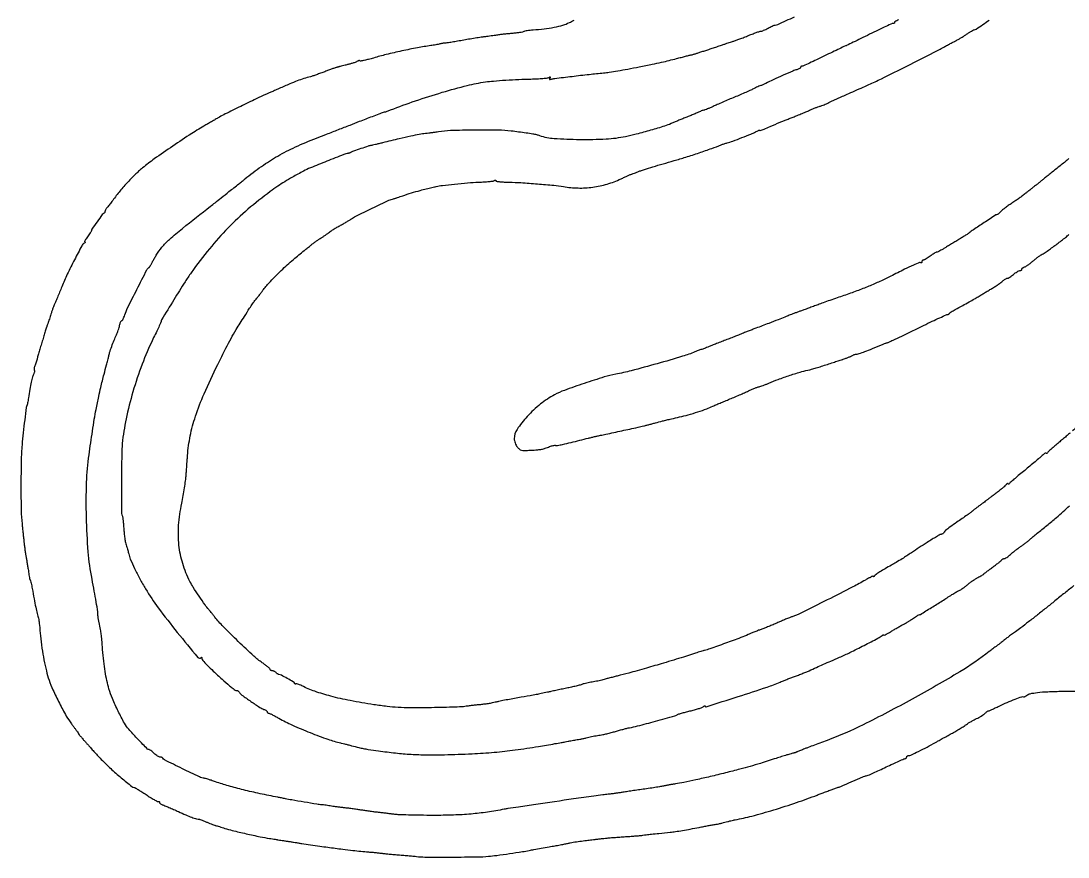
# Model space of a CAD drawing. Extents: x 18 to 1479, y 23 to 1138.
# Drawn here: x 18 to 709, y 23 to 575 of the extents above; entities that cross this region are included whole.
import ezdxf

# ---------------------------------------------------------------- set-up
doc = ezdxf.new("R2010")
doc.units = 0

msp = doc.modelspace()

# ---------------------------------------------------------------- linework, layer by layer
for points in [[(382.26281, 575.142152, -0.033154), (379.362365, 573.476463, -0.041883), (374.992329, 571.774957, -0.022416), (369.365382, 570.381489, -0.019935), (362.782957, 569.332262, -0.014939), (355.4703, 568.684669, 0.011111), (353.464414, 568.522496, 0.013552), (351.596999, 568.278364, 0.012097), (350.049103, 567.99463, 0.087243), (349.34758, 567.714816, -0.092412), (348.593558, 567.422989, -0.008018), (346.555433, 567.075359, -0.010333), (344.090998, 566.747556, -0.007843), (341.37728, 566.486548, 0.003381), (338.560976, 566.241015, 0.00352), (335.785826, 565.960426, 0.003388), (333.389753, 565.684673, 0.015357), (332, 565.47169, -0.008497), (330.718584, 565.257279, -0.002815), (328.831805, 564.985298, -0.002802), (326.73665, 564.707268, -0.003181), (324.725294, 564.464811, 0.008501), (322.219186, 564.135629, 0.002438), (318.349478, 563.540952, 0.002453), (313.990294, 562.827333, 0.002606), (309.725294, 562.084749, -0.001972), (305.699239, 561.378507, -0.002687), (302.063055, 560.77552, -0.001771), (299.006496, 560.29661, -0.030577), (298, 560.205025, 0.023131), (297.252974, 560.148244, 0.008529), (296.20625, 560.001617, 0.008432), (295.067109, 559.802442, 0.010037), (294, 559.574959, -0.009234), (292.795235, 559.316107, -0.004164), (291.20625, 559.019001, -0.004121), (289.522814, 558.733017, -0.005613), (288, 558.504724, 0.011863), (279.24409, 557.079963, 0.007015), (268.865226, 554.98621, 0.007021), (258.590684, 552.611549, 0.012301), (250.168659, 550.318944, -0.007717), (246.933762, 549.406425, -0.011994), (244.115258, 548.730058, -0.006283), (241.753448, 548.253835, -0.247846), (241.260668, 548.405999, 0.154005), (240.958167, 548.563403, 0.0823), (240.532632, 548.567638, 0.068874), (240.052513, 548.423417, 0.056092), (239.592009, 548.146495, -0.070529), (238.889231, 547.750943, -0.010369), (237.352028, 547.187927, -0.011532), (235.494401, 546.598431, -0.009676), (233.5, 546.057456, 0.000422), (231.512157, 545.557565, 0.000533), (229.675, 545.091834, 0.00042), (228.134638, 544.698213, 0.004327), (227.5, 544.529603, -0.003301), (227.044738, 544.407649, -0.001953), (226.5, 544.267843, -0.001954), (225.955201, 544.13255, -0.003356), (225.5, 544.024626, 0.029169), (224.838873, 543.831363, 0.001744), (222.884375, 543.1263, 0.002614), (220.56264, 542.265817, 0.001926), (218, 541.289489, -0.004166), (215.291408, 540.271424, -0.003994), (212.528125, 539.283962, -0.003957), (210.076817, 538.451702, -0.014359), (208.5, 537.979999, 0.012423), (204.136668, 536.693094, 0.01282), (199.888579, 535.20334, 0.009912), (194.885292, 533.188998, 0.003789), (188, 530.195199, -0.000249), (185.986211, 529.302574, -0.000159), (183.646875, 528.267931, -0.00016), (181.354931, 527.256, -0.0003), (179.5, 526.439055, 0.007652), (172.805325, 523.372285, 0.00219), (162.521695, 518.414295, 0.001516), (152.257408, 513.371528, 0.019472), (148.5, 511.325526, -0.002489), (146.947123, 510.410257, -0.000786), (144.61875, 509.058383, -0.000785), (142.017149, 507.558782, -0.000872), (139.5, 506.118951, 0.014123), (130.198366, 500.466078, 0.005538), (117.684975, 492.170735, 0.005376), (105.545188, 483.735967, 0.017842), (97.827322, 477.82408, 0.020038), (92.665178, 473.209833, 0.015253), (87.380192, 467.768342, 0.014764), (82.237414, 461.794516, 0.015133), (77.5, 455.575557, -0.00634), (76.642615, 454.408006, -0.005602), (75.720313, 453.212961, -0.005634), (74.865013, 452.154772, -0.016998), (74.25, 451.460621, 0.033485), (73.771639, 450.883462, 0.032103), (73.367188, 450.239697, 0.033763), (73.086107, 449.62561, 0.090686), (73, 449.154762, -0.070273), (72.943127, 448.752103, -0.060768), (72.775991, 448.359003, -0.063387), (72.529084, 448.034218, -0.095816), (72.237417, 447.833333, 0.131525), (71.21956, 447.020896, 0.003419), (67.765644, 442.271576, 0.003046), (64.344689, 437.437404, 0.153631), (64, 436.342076, -0.134095), (63.890191, 435.939994, -0.00869), (63.250676, 434.898272, -0.012167), (62.426273, 433.673083, -0.008745), (61.449109, 432.344391, 0.014477), (60.526701, 431.059555, 0.02838), (59.882804, 429.977917, 0.037274), (59.548621, 429.199889, 0.508867), (59.699109, 428.984687, -0.16604), (59.899039, 428.912115, -0.332763), (59.938549, 428.758058, -0.117776), (59.765998, 428.519349, -0.031492), (59.389567, 428.234687, 0.124084), (57.69024, 426.371323, 0.003886), (52.850029, 417.180061, 0.008417), (48.10698, 407.609281, 0.014135), (44.490123, 399.400135, -0.000807), (43.006072, 395.772722, -0.000865), (41.544131, 392.233165, -0.000818), (40.277798, 389.196209, -0.004086), (39.55091, 387.5, 0.011615), (38.961996, 386.066523, 0.005611), (38.271628, 384.20625, 0.00556), (37.595142, 382.250506, 0.007951), (37.042132, 380.5, -0.002869), (36.541879, 378.858594, -0.002929), (36.026208, 377.234375, -0.002842), (35.56202, 375.828768, -0.01219), (35.26041, 375, 0.002893), (35.02512, 374.389057, 0.00317), (34.804102, 373.79375, 0.002962), (34.621349, 373.282376, 0.01586), (34.532268, 373, -0.006611), (34.420277, 372.620692, -0.00007), (33.611561, 370.010535, -0.000224), (32.677196, 367.001104, -0.000145), (31.595196, 363.525224, 0.002282), (30.496065, 359.940398, 0.002825), (29.506695, 356.591879, 0.002318), (28.704892, 353.771739, 0.021007), (28.412555, 352.525224, -0.021076), (28.18458, 351.55375, -0.009056), (27.802734, 350.277678, -0.008942), (27.346456, 348.93131, -0.011672), (26.878659, 347.717935, 0.024296), (26.482872, 346.608714, 0.033352), (26.24406, 345.577023, 0.035193), (26.168089, 344.739247, 0.204136), (26.330214, 344.336452, -0.182348), (26.492226, 343.978161, -0.055265), (26.464034, 343.372142, -0.047233), (26.27721, 342.644423, -0.036442), (25.944035, 341.895429, 0.057144), (25.174583, 339.953383, 0.012312), (24.318899, 336.433056, 0.011002), (23.420663, 331.807953, 0.005774), (22.497048, 326.021127, -0.005597), (22.217023, 324.26267, -0.007638), (21.92281, 322.685183, -0.005274), (21.643245, 321.374927, -0.083395), (21.471695, 320.954201, 0.106489), (21.047298, 319.759756, 0.001291), (20.003968, 311.565005, 0.004274), (19.013654, 303.029387, 0.005164), (18.235368, 295, 0.01682), (17.678847, 284.441949, 0.004783), (17.523437, 268.010769, 0.004377), (17.667624, 251.743442, 0.023688), (18.241035, 242.932131, -0.000795), (18.564741, 240.021576, -0.000535), (18.925447, 236.697885, -0.000539), (19.267498, 233.481667, -0.001071), (19.530346, 230.932131, 0.006157), (19.807328, 228.489321, 0.003814), (20.189834, 225.626938, 0.003825), (20.610767, 222.805953, 0.00688), (21.00549, 220.5, -0.00334), (21.405272, 218.259975, -0.002138), (21.841115, 215.653081, -0.002148), (22.24622, 213.095425, -0.004014), (22.548613, 211.021127, 0.007508), (22.819561, 209.249349, 0.009667), (23.124331, 207.63061, 0.007755), (23.425182, 206.291155, 0.079448), (23.643124, 205.768421, -0.073502), (23.87085, 205.239899, -0.0065), (24.227158, 203.827384, -0.008388), (24.603735, 202.121916, -0.006437), (24.959732, 200.247294, 0.002253), (26.195363, 193.429838, 0.004255), (27.263305, 187.945361, 0.003732), (28.159364, 183.705754, 0.038738), (28.674313, 182, -0.036482), (29.095571, 180.626988, -0.022697), (29.396255, 178.968749, -0.008703), (29.724931, 176.162364, -0.000754), (30.426716, 169, 0.011598), (31.38695, 160.993179, 0.011906), (32.710733, 153.109575, 0.012592), (34.295405, 145.865383, 0.020508), (36.043891, 139.820177, 0.027593), (38.617922, 133.332997, 0.010438), (42.894438, 124.564725, 0.010063), (47.452177, 116.117347, 0.035819), (50.852749, 111, -0.004733), (52.007307, 109.477011, -0.003642), (53.239524, 107.79375, -0.003682), (54.368527, 106.203117, -0.008758), (55.178237, 105, 0.020536), (56.044598, 103.775958, 0.007282), (57.379918, 102.09589, 0.007213), (58.901485, 100.291444, 0.008427), (60.398937, 98.624308, -0.002639), (61.779373, 97.122782, -0.004204), (62.942188, 95.8227, -0.001038), (63.944057, 94.678647, -0.181236), (64, 94.52938, 0.190185), (64.059922, 94.377543, 0.000287), (66.129688, 92.166184, 0.002224), (68.470384, 89.690402, 0.001364), (71.25, 86.792318, 0.016179), (76.759058, 81.437773, 0.009533), (83.662865, 75.385668, 0.003851), (90.606501, 69.619901, 0.173017), (92.344322, 69, -0.136356), (92.734717, 68.891518, -0.001895), (94.853174, 67.604687, -0.00515), (97.30045, 66.070506, -0.003348), (100.097676, 64.25, 0.00736), (102.915915, 62.447846, 0.011087), (105.428574, 60.96875, 0.006117), (107.564346, 59.808534, 0.19489), (108.145146, 59.75, -0.107458), (108.47098, 59.772983, -0.133321), (108.748887, 59.652608, -0.128689), (108.934392, 59.403969, -0.096553), (109, 59.067388, 0.1843), (109.155183, 58.660681, 0.053857), (109.660938, 58.204265, 0.046205), (110.388731, 57.773712, 0.035477), (111.25, 57.438723, -0.023473), (112.566875, 56.962562, -0.003417), (115.189062, 55.851662, -0.003861), (118.272121, 54.492246, -0.0033), (121.5, 53.013399, 0.008125), (126.239609, 50.897046, 0.014103), (130.249375, 49.316352, 0.015779), (133.463914, 48.266241, 0.064988), (135.482633, 47.952056, -0.084213), (135.822509, 47.885763, -0.002595), (137.159282, 47.373649, -0.005028), (138.730243, 46.744189, -0.003451), (140.5, 46, 0.002553), (142.268667, 45.252526, 0.003716), (143.836313, 44.61305, 0.001875), (145.171234, 44.085842, 0.063229), (145.502371, 44.002665, -0.038767), (145.989547, 43.905278, -0.00598), (146.935893, 43.626218, -0.003299), (148.539046, 43.120961, -0.000415), (152, 42.001868, 0.019381), (156.950409, 40.60613, 0.003627), (166.131566, 38.46803, 0.003959), (175.440283, 36.44859, 0.013754), (181.5, 35.357127, -0.000606), (183.452018, 35.058289, -0.000873), (185.178125, 34.788806, -0.000451), (186.641226, 34.556414, -0.014176), (187, 34.488614, 0.015493), (187.363443, 34.420924, 0.000417), (188.96875, 34.174495, 0.000869), (190.856314, 33.889705, 0.000595), (193, 33.572689, -0.001671), (195.252346, 33.234649, -0.001741), (197.471875, 32.886032, -0.001673), (199.388816, 32.571519, -0.00763), (200.5, 32.367911, 0.011812), (202.816603, 31.963425, 0.001118), (208.515586, 31.119581, 0.00157), (214.651127, 30.244769, 0.002371), (220, 29.525087, 0.0009), (229.865248, 28.263386, 0.002703), (236.608023, 27.450371, 0.003793), (241.907708, 26.881105, 0.004548), (246.904031, 26.428584, -0.002152), (249.855979, 26.175478, -0.002666), (252.601944, 25.913358, -0.002184), (254.905467, 25.670904, -0.019871), (255.904031, 25.521034, 0.021713), (256.944045, 25.368856, 0.001782), (259.674934, 25.099516, 0.002387), (262.936628, 24.805259, 0.001836), (266.5, 24.514098, -0.001379), (270.165647, 24.21795, -0.001488), (273.7375, 23.908754, -0.001403), (276.800349, 23.62577, -0.007161), (278.5, 23.439327, 0.02987), (284.114864, 23.080291, 0.001674), (301.603823, 23.066527, 0.002089), (318.804777, 23.182444, 0.020822), (326, 23.560937, 0.009691), (331.452711, 24.182902, 0.002693), (339.974937, 25.369469, 0.002485), (348.409264, 26.632961, 0.013191), (353, 27.468556, -0.006077), (356.037203, 28.066138, -0.001593), (360.920739, 28.949406, -0.001698), (366.005547, 29.834551, -0.003476), (370, 30.487379, 0.004691), (371.558398, 30.745966, 0.003055), (373.353125, 31.072414, 0.003072), (375.100197, 31.412365, 0.005852), (376.5, 31.710767, -0.000215), (377.685495, 31.97749, -0.000284), (378.765625, 32.219377, -0.000203), (379.671487, 32.421311, -0.002798), (380, 32.492477, -0.015486), (381.922013, 32.835812, -0.001791), (386.258553, 33.456739, -0.002356), (390.770605, 34.064653, -0.005085), (394.25, 34.480812, 0.000442), (396.377595, 34.715268, 0.000281), (398.853125, 34.991693, 0.000283), (401.281199, 35.265593, 0.000526), (403.25, 35.490908, -0.007217), (405.476701, 35.71559, -0.002129), (408.895313, 35.996103, -0.002136), (412.742597, 36.278774, -0.002298), (416.5, 36.521362, 0.002616), (420.129038, 36.757986, 0.003007), (423.590625, 37.022822, 0.002705), (426.522184, 37.280823, 0.017332), (428, 37.4708, -0.010305), (430.112671, 37.772618, -0.002628), (433.54772, 38.172998, -0.001892), (438.503283, 38.705246, -0.000578), (446, 39.472986, 0.010955), (449.500571, 39.905059, 0.005124), (454.013495, 40.610061, 0.004587), (459.24541, 41.531808, 0.00342), (465, 42.640932, -0.002019), (468.05543, 43.238712, -0.002189), (471.034138, 43.795495, -0.002058), (473.591022, 44.250986, -0.010664), (475.009831, 44.466654, 0.016187), (476.277481, 44.673694, 0.005533), (478.101386, 45.053557, 0.005493), (480.106698, 45.517561, 0.006316), (482.009831, 46.005547, -0.003687), (483.899578, 46.500704, -0.003315), (485.864564, 46.986277, -0.003322), (487.632928, 47.398436, -0.010449), (488.826982, 47.642279, 0.019521), (499.870553, 50.107001, 0.008653), (514.24208, 54.176255, 0.008536), (529.370739, 59.027398, 0.011201), (543, 63.998943, -0.002732), (545.503974, 64.960672, -0.001619), (548.5, 66.081573, -0.00162), (551.496435, 67.180553, -0.002788), (554, 68.073809, 0.002875), (556.252345, 68.877876, 0.002967), (558.471875, 69.699592, 0.002865), (560.38667, 70.433997, 0.01267), (561.5, 70.901177, 0.000719), (562.586611, 71.391762, 0.000174), (564.38125, 72.205874, 0.000179), (566.439062, 73.141124, 0.000178), (568.5, 74.079568, -0.007749), (570.551344, 74.976395, -0.008337), (572.580366, 75.786765, -0.007962), (574.34289, 76.424913, -0.03885), (575.36933, 76.691164, 0.056362), (576.579189, 77.050547, 0.003498), (580.017661, 78.538258, 0.005145), (584.092442, 80.385543, 0.003791), (588.56842, 82.511937, -0.003393), (592.986193, 84.614988, -0.005066), (596.878768, 86.387881, -0.002281), (600.212844, 87.847639, -0.102387), (600.94909, 88, 0.094079), (601.350238, 88.076154, 0.096641), (601.691295, 88.29375, 0.099022), (601.919586, 88.618433, 0.104229), (602, 89, -0.123569), (602.096087, 89.382863, -0.099127), (602.367188, 89.711745, -0.089317), (602.772487, 89.936137, -0.078288), (603.25, 90.018705, 0.106107), (604.718073, 90.356853, 0.00394), (609.870153, 92.818256, 0.0076), (615.510252, 95.674513, 0.00785), (621, 98.67122, -0.001447), (622.811314, 99.690287, -0.000454), (625.528125, 101.205227, -0.000454), (628.563324, 102.890483, -0.000503), (631.5, 104.513693, 0.005156), (634.399997, 106.152044, 0.004853), (637.325, 107.882657, 0.004831), (639.887568, 109.466625, 0.016737), (641.5, 110.562119, -0.016302), (642.909156, 111.521298, -0.00912), (644.680643, 112.599618, -0.009091), (646.512816, 113.625369, -0.014599), (648.114956, 114.425143, 0.017198), (649.637142, 115.194914, 0.013783), (651.22175, 116.123691, 0.014007), (652.640607, 117.064946, 0.034084), (653.614956, 117.855903, -0.013511), (654.373431, 118.525179, -0.018513), (655.093143, 119.082551, -0.015453), (655.710143, 119.496591, -0.16468), (656, 119.565592, 0.12599), (656.357981, 119.622603, 0.001992), (658.2625, 120.456205, 0.005123), (660.472704, 121.461319, 0.003356), (663, 122.662761, -0.009576), (668.405523, 125.150516, -0.012108), (673.498504, 127.231873, -0.006538), (677.941804, 128.857173, -0.200306), (679.096305, 128.790382, 0.174444), (679.419231, 128.75545, 0.043636), (679.929781, 128.927407, 0.039291), (680.515162, 129.240119, 0.030861), (681.096305, 129.664622, -0.119789), (683.525915, 130.850683, -0.02468), (688.260623, 131.645636, -0.018898), (695.088763, 132.187603, -0.006655), (704.911783, 132.46376, -0.010235), (713.940191, 132.412544, -0.028636)], [(712.409886, 202.178908, 0.000097), (706.320073, 197.290315, 0.000096), (699.853227, 192.094961, 0.000128), (693.983229, 187.374783, -0.002409), (688.319761, 182.863076, -0.002247), (682.480561, 178.299611, -0.002238), (677.256573, 174.291903, -0.00764), (673.806209, 171.751552, 0.002637), (671.157097, 169.841703, 0.003243), (668.705856, 168.030317, 0.002691), (666.664789, 166.48425, 0.023487), (665.795993, 165.751552, -0.018215), (665.052498, 165.110995, -0.004858), (663.82238, 164.146362, -0.004918), (662.401663, 163.076454, -0.005055), (660.973012, 162.044576, 0.001562), (659.57003, 161.046078, 0.001753), (658.226447, 160.076372, 0.001607), (657.088201, 159.243174, 0.009423), (656.5, 158.792352, -0.033005), (637.108811, 145.33165, -0.009733), (605.719252, 127.30299, -0.009991), (573.261686, 110.326771, -0.027334), (549.5, 100.076371, 0.001343), (544.649103, 98.276477, 0.001513), (539.996875, 96.520006, 0.001383), (536.047533, 95.002728, 0.008219), (534, 94.170635, -0.002308), (532.604863, 93.58436, -0.002909), (531.307813, 93.055159, -0.002317), (530.215506, 92.622755, -0.023163), (529.75, 92.465394, 0.014295), (529.444534, 92.368134, 0.01454), (529.146875, 92.254078, 0.014458), (528.894345, 92.140119, 0.056459), (528.75, 92.048489, -0.095782), (528.571231, 91.953724, -0.008127), (528.068863, 91.809156, -0.010537), (527.458418, 91.65791, -0.007962), (526.7823, 91.516713, 0.023937), (525.682115, 91.250024, 0.001954), (522.842498, 90.403918, 0.002621), (519.462682, 89.363093, 0.002014), (515.7823, 88.192251, -0.001841), (505.448124, 84.90071, -0.006172), (498.642696, 82.852639, -0.006568), (492.007889, 81.038913, -0.002305), (482.433986, 78.603469, -0.003174), (472.355513, 76.156943, -0.003901), (462.915959, 74.006484, -0.004118), (454.871984, 72.309178, -0.013362), (449.5, 71.370467, 0.006162), (448.00575, 71.131477, 0.002297), (445.9125, 70.760266, 0.002275), (443.634161, 70.334708, 0.002751), (441.5, 69.913835, -0.008221), (438.884394, 69.427679, -0.002463), (434.884375, 68.772297, -0.002469), (430.386691, 68.080857, -0.002673), (426, 67.452585, 0.001066), (421.832767, 66.869404, 0.001363), (417.996875, 66.313575, 0.001052), (414.783177, 65.832038, 0.01158), (413.5, 65.606489, -0.014571), (412.344836, 65.410556, -0.002609), (410.178125, 65.119221, -0.002816), (407.635196, 64.805347, -0.00254), (405, 64.508705, 0.005577), (401.462644, 64.088736, 0.001335), (395.59733, 63.310028, 0.001371), (388.866931, 62.379371, 0.001357), (382.118571, 61.408671, 0.000068), (357.295578, 57.765835, 0.00053), (345.753389, 56.057889, 0.000692), (338.825659, 55.015456, 0.011174), (336.5, 54.608858, -0.012887), (325.343328, 52.697679, -0.014445), (314.519319, 51.447437, -0.013371), (302.950173, 50.759798, -0.00858), (289.5, 50.551745, -0.002998), (281.093004, 50.616384, -0.00362), (273.2, 50.781561, -0.003085), (266.559422, 51.009649, -0.024501), (263.5, 51.28419, 0.002626), (261.223786, 51.589273, 0.001546), (258.5, 51.931233, 0.001546), (255.776097, 52.256111, 0.002643), (253.5, 52.508257, -0.004853), (251.156412, 52.778371, -0.002448), (248.20625, 53.162122, -0.00243), (245.161623, 53.588409, -0.00361), (242.5, 53.993914, 0.003508), (239.838379, 54.399978, 0.002361), (236.79375, 54.827969, 0.002378), (233.843591, 55.214204, 0.004714), (231.5, 55.487276, -0.003644), (229.293897, 55.739544, -0.002497), (226.79375, 56.05659, -0.002517), (224.388393, 56.386158, -0.005103), (222.5, 56.674278, 0.00388), (220.785397, 56.940176, 0.003136), (218.940625, 57.19981, 0.003168), (217.235215, 57.41794, 0.008163), (216, 57.547557, -0.01777), (212.773219, 57.948966, -0.001479), (204.448707, 59.311662, -0.001841), (196.22016, 60.714816, -0.011309), (192, 61.549209, 0.002782), (190.86187, 61.794474, 0.001641), (189.5, 62.075372, 0.001642), (188.138027, 62.346978, 0.002813), (187, 62.5634, -0.006752), (175.292425, 64.885561, -0.00813), (164.35865, 67.394586, -0.00883), (154.485207, 70.015738, -0.01335), (146, 72.676327, 0.00179), (142.99732, 73.694647, 0.005074), (140.893161, 74.376184, 0.006432), (139.387584, 74.825836, 0.03056), (138.509858, 75.01867, -0.07136), (135.347238, 75.988813, -0.002641), (124.050125, 81.382011, -0.00128), (112.242349, 87.133117, -0.175976), (111.166667, 88.25, 0.125642), (110.939843, 88.537364, 0.059269), (110.530239, 88.779688, 0.053288), (110.015091, 88.944333, 0.050762), (109.468189, 89, -0.111914), (108.769055, 89.158471, -0.026464), (107.711651, 89.734375, -0.025938), (106.53843, 90.543058, -0.023016), (105.405499, 91.5, 0.013638), (104.314174, 92.457428, 0.017983), (103.266133, 93.265625, 0.01555), (102.362738, 93.87029, 0.140602), (101.910591, 94, -0.195713), (101.108287, 94.326551, -0.004206), (98.035504, 97.375433, -0.007632), (94.073855, 101.496917, -0.002923), (88.685455, 107.344927, -0.059329), (85.830407, 111.342822, -0.011402), (81.719913, 119.260949, -0.012806), (77.877969, 127.628905, -0.031478), (75.61086, 134, -0.016951), (74.24627, 139.457032, -0.013054), (73.116913, 145.490821, -0.01163), (72.191178, 152.272549, -0.007986), (71.443671, 160, 0.001962), (70.894197, 166.496046, 0.010507), (70.506409, 170.029141, 0.013237), (70.008036, 173.181331, 0.004331), (69.110577, 177.799495, -0.005325), (68.710439, 179.880632, -0.007462), (68.400688, 181.748036, -0.004747), (68.179756, 183.316279, -0.093801), (68.20713, 183.799495, 0.100995), (68.25208, 184.860532, 0.001365), (67.196223, 191.333337, 0.003976), (65.930744, 198.601758, 0.003077), (64.440541, 206.5, -0.027846), (61.956546, 224.523385, -0.014213), (60.749068, 247.347081, -0.014214), (60.840527, 270.240766, -0.027396), (62.436775, 288.5, -0.000829), (64.699704, 304.14599, -0.005363), (65.938948, 312.024147, -0.008123), (67.130731, 318.463959, -0.003512), (68.916808, 327, -0.001992), (70.237556, 332.982847, -0.005143), (71.252404, 337.287275, -0.005028), (72.368666, 341.624871, -0.00183), (74.034833, 347.75, 0.004195), (74.457245, 349.332382, 0.003722), (74.870723, 350.985937, 0.003738), (75.220704, 352.479933, 0.011429), (75.427245, 353.5, -0.034301), (76.038573, 355.939943, -0.007959), (77.409784, 359.943322, -0.008656), (79.01584, 364.168856, -0.014317), (80.534141, 367.670165, 0.017303), (81.147423, 369.107893, 0.011115), (81.763103, 370.813795, 0.011172), (82.291903, 372.51248, 0.020516), (82.634033, 373.920165, -0.023397), (82.928004, 375.100052, -0.034836), (83.30331, 376.095298, -0.037747), (83.700663, 376.812879, -0.252582), (84.047448, 377, 0.250778), (84.422723, 377.200853, 0.025296), (84.959423, 378.101562, 0.026945), (85.519394, 379.313223, 0.018102), (86.032222, 380.75, -0.038132), (87.938198, 385.482592, -0.003001), (94.029342, 397.621093, -0.001177), (100.65353, 410.551214, -0.127595), (101.949071, 412, 0.053266), (102.265831, 412.26346, 0.028956), (102.597175, 412.646875, 0.028511), (102.892418, 413.080502, 0.039953), (103.100729, 413.5, -0.029303), (103.402558, 414.141745, -0.002074), (104.356007, 415.87726, -0.002922), (105.514419, 417.936824, -0.002199), (106.811448, 420.188544, -0.044429), (110.566006, 425.494732, -0.032939), (115.57207, 430.652744, -0.015419), (124.055271, 437.851223, -0.002026), (142.592199, 452.5, 0.00085), (145.585425, 454.853976, 0.000344), (149.659131, 458.073459, 0.00028), (154.815541, 462.159079, 0.000143), (161.28135, 467.291098, 0.000574), (162.435828, 468.210129, 0.00055), (163.604654, 469.144885, 0.000544), (164.634052, 469.971836, 0.001985), (165.284747, 470.5, -0.018435), (176.232788, 478.804358, -0.023315), (186.958635, 485.61062, -0.022346), (198.63845, 491.604592, -0.014882), (212.5, 497.460242, 0.000119), (219.224252, 500.069695, 0.000076), (227.059375, 503.113759, 0.000076), (234.752115, 506.105192, 0.000141), (241, 508.53789, -0.000686), (249.466136, 511.823661, -0.003945), (253.966211, 513.522383, -0.005362), (256.788728, 514.528235, -0.05457), (258, 514.802382, 0.053312), (258.324656, 514.875006, 0.003496), (259.234375, 515.19026, 0.005042), (260.314462, 515.585334, 0.003741), (261.5, 516.042746, -0.012129), (277.824155, 522.028461, -0.009858), (295.583356, 527.66798, -0.009939), (312.087545, 532.19819, -0.026891), (324, 534.541679, -0.014781), (329.314031, 535.133521, -0.004476), (337.406863, 535.720494, -0.004604), (346.180322, 536.196858, -0.00634), (354.070642, 536.452245, 0.007002), (358.217017, 536.591954, 0.009705), (361.927982, 536.841321, 0.006654), (365.00813, 537.149791, 0.11056), (365.975151, 537.484642, -0.017611), (366.584788, 537.832368, -0.296019), (366.805343, 537.811917, -0.357091), (366.848458, 537.61615, -0.021102), (366.529279, 537.047375, 0.056151), (366.266341, 536.490868, 0.349917), (366.365505, 536.214059, 0.192619), (366.760292, 536.145063, 0.02366), (367.624771, 536.370289, -0.044829), (369.806334, 536.841164, -0.00088), (381.161205, 538.224423, -0.002414), (392.566301, 539.537622, -0.004255), (402, 540.496529, 0.014232), (405.77413, 540.956398, 0.00465), (411.31102, 541.844322, 0.004213), (417.984964, 543.036302, 0.002933), (425.5, 544.48963, 0.00141), (434.154319, 546.241392, 0.003846), (440.26341, 547.544959, 0.005094), (445.254775, 548.703701, 0.005218), (450.181467, 549.955039, -0.001427), (453.255877, 550.760775, -0.001735), (456.140698, 551.497356, -0.001459), (458.571604, 552.101522, -0.012113), (459.681467, 552.345584, 0.011367), (460.486979, 552.521459, 0.007461), (461.406431, 552.758802, 0.007507), (462.295205, 553.016836, 0.014307), (463, 553.255244, -0.00861), (463.939733, 553.585101, -0.00094), (466.115625, 554.302491, -0.00115), (468.709784, 555.145776, -0.000929), (471.5, 556.039983, 0.002132), (474.473216, 557.000735, 0.001787), (477.61875, 558.044468, 0.001802), (480.486537, 559.018951, 0.004957), (482.5, 559.733636, -0.004596), (484.141407, 560.317592, -0.004838), (485.765625, 560.861134, -0.004639), (487.175148, 561.303306, -0.021618), (488, 561.51522, 0.035086), (488.942322, 561.784544, 0.003106), (491.2625, 562.643965, 0.004049), (494.018157, 563.709779, 0.003143), (497, 564.912662, -0.005258), (499.961713, 566.092884, -0.007186), (502.655128, 567.089258, -0.00491), (504.925041, 567.867078, -0.07954), (505.719584, 567.996571, 0.084177), (506.400816, 568.114049, 0.014533), (507.626909, 568.586493, 0.015453), (509.047288, 569.234058, 0.013274), (510.5, 570, -0.012063), (511.943866, 570.765752, -0.014515), (513.337561, 571.4125, -0.013223), (514.53214, 571.888255, -0.08837), (515.159463, 572, 0.109236), (516.979189, 572.40236, 0.001321), (527.995912, 577.560057, 0.004487)], [(596.717187, 575.66412, 0.004609), (594.250605, 574.233949, 0.264986), (594, 573.794289, -0.099), (593.94234, 573.505933, -0.1251), (593.779688, 573.289117, -0.12751), (593.535941, 573.178915, -0.105135), (593.25, 573.189939, 0.169907), (592.689183, 573.140142, 0.001213), (588.314062, 571.146393, 0.004443), (583.304005, 568.794503, 0.002809), (577.5, 565.966461, -0.000739), (571.713741, 563.117363, -0.001179), (566.759375, 560.701454, -0.000216), (562.378596, 558.580355, -0.063511), (562, 558.453365, 0.062402), (561.622741, 558.32775, 0.000256), (557.642023, 556.421644, 0.001276), (553.128767, 554.243512, 0.000803), (547.866462, 551.676843, -0.003018), (542.560836, 549.118072, -0.004565), (537.909815, 546.961323, -0.001853), (533.908307, 545.167807, -0.104796), (533.116462, 545, 0.078363), (532.689967, 544.932744, 0.090512), (532.327961, 544.738095, 0.100781), (532.085948, 544.448443, 0.124424), (532, 544.108408, -0.207065), (531.83328, 543.723091, -0.051328), (531.273844, 543.296468, -0.043902), (530.474499, 542.899238, -0.031897), (529.52798, 542.596378, 0.039434), (526.905337, 541.713467, 0.003493), (520.500082, 538.925381, 0.005029), (513.939427, 535.935639, 0.011061), (509, 533.489825, -0.009255), (508.005992, 532.993153, -0.012463), (507.0875, 532.583037, -0.009574), (506.312845, 532.277328, -0.117965), (506, 532.239007, 0.128426), (505.660991, 532.190371, 0.004604), (504.445691, 531.666268, 0.008212), (503.013933, 531.004798, 0.005634), (501.410864, 530.209607, -0.010589), (499.251606, 529.165056, -0.003138), (495.905346, 527.658191, -0.003147), (492.122335, 526.011524, -0.003389), (488.410864, 524.453381, 0.002415), (484.625696, 522.872962, 0.002016), (480.620472, 521.158825, 0.002034), (476.96894, 519.560941, 0.005552), (474.403509, 518.391638, -0.00527), (472.396368, 517.475433, -0.007381), (470.5831, 516.702544, -0.004697), (469.050682, 516.092668, -0.092606), (468.554638, 516, 0.079659), (468.099882, 515.927086, 0.008725), (467.097626, 515.577714, 0.010491), (465.912836, 515.112931, 0.008295), (464.651129, 514.56243, -0.005951), (463.008498, 513.836542, -0.001835), (460.516269, 512.781286, -0.001836), (457.719665, 511.621289, -0.002015), (455, 510.517674, 0.001337), (452.364806, 509.452496, 0.001477), (449.821875, 508.407923, 0.00137), (447.655751, 507.503681, 0.007594), (446.5, 506.996698, -0.032794), (442.239168, 505.378252, -0.004435), (433.068736, 502.655884, -0.005507), (423.560578, 500.037793, -0.013501), (416.5, 498.37955, -0.03791), (403.68667, 496.731796, -0.015753), (386.230142, 496.371983, -0.014256), (369.349396, 497.037492, -0.069353), (360, 498.995072, 0.029002), (357.860775, 499.626218, 0.016704), (355.224999, 500.148184, 0.007221), (350.893219, 500.792485, 0.000806), (341.004555, 502.101418, 0.02957), (332.46361, 502.707692, 0.005532), (316.76522, 502.718323, 0.005352), (301.079227, 502.387452, 0.032525), (293, 501.602759, -0.005119), (291.307338, 501.344149, -0.002243), (289.059375, 501.034498, -0.00222), (286.670334, 500.727118, -0.002969), (284.5, 500.470744, 0.018116), (280.408096, 499.861219, 0.007208), (274.842877, 498.741693, 0.005104), (267.217542, 497.011367, 0.001748), (256.20173, 494.352429, -0.001202), (253.701904, 493.746144, -0.001546), (251.400569, 493.201375, -0.00118), (249.469041, 492.75525, -0.013442), (248.70173, 492.601507, 0.035347), (246.692338, 492.106513, 0.003341), (241.873188, 490.515493, 0.002732), (237.000123, 488.840766, 0.04894), (235.5, 488.144972, -0.026035), (235.04427, 487.907694, -0.017312), (234.5, 487.681831, -0.017447), (233.955003, 487.498896, -0.032296), (233.5, 487.395051, 0.052744), (230.523107, 486.586523, 0.001829), (219.328479, 482.189705, 0.002916), (208.563358, 477.843225, 0.025683), (203.922043, 475.652928, 0.004277), (196.766938, 471.736315, 0.010466), (191.588839, 468.700151, 0.012225), (187.040622, 465.748171, 0.00828), (182, 462.174606, 0.019323), (167.304896, 450.486572, 0.02195), (154.193724, 438.16293, 0.021412), (141.944093, 424.465017, 0.016805), (129.833442, 408.640135, 0.014455), (125.826468, 402.664687, 0.002351), (118.44163, 390.809263, 0.000426), (110.326078, 377.618126, 0.138549), (110, 376.463955, -0.107876), (109.915538, 376.077034, -0.000664), (108.407552, 372.799047, -0.002687), (106.656909, 369.059776, -0.001704), (104.578899, 364.720903, 0.02238), (97.491415, 348.202309, 0.018786), (91.442487, 330.130018, 0.019162), (86.910832, 312.165407, 0.027776), (84.414038, 296, 0.02243), (84.01092, 288.379842, 0.002194), (83.944392, 269.956856, 0.00051), (83.980741, 249.72641, 0.138566), (84.451301, 248.078797, -0.108961), (84.611988, 247.619447, -0.002369), (84.884996, 245.249818, -0.005307), (85.163033, 242.460587, -0.003544), (85.424789, 239.261973, 0.009404), (85.739074, 235.905761, 0.010008), (86.174253, 232.632921, 0.009656), (86.658797, 229.835628, 0.044864), (87.112053, 228.262316, -0.012245), (87.555596, 227.030708, -0.008342), (88.001962, 225.610409, -0.008411), (88.386875, 224.224992, -0.016717), (88.636286, 223.113545, 0.055232), (89.705572, 219.628031, 0.010237), (92.496634, 213.517949, 0.011154), (95.994025, 206.654497, 0.01156), (99.754463, 200.036175, 0.024964), (108.140306, 187.504461, 0.010176), (120.717313, 171.299194, 0.003006), (134.197406, 154.844786, 0.44173), (136.408534, 154.741868, -0.135384), (136.632636, 154.869071, -0.260033), (136.826257, 154.817218, -0.150925), (136.958927, 154.574797, -0.050332), (137, 154.167812, 0.18205), (137.503338, 152.83121, 0.011936), (140.348089, 149.741738, 0.013633), (144.434992, 145.735131, 0.005549), (150.201738, 140.5, 0.001705), (155.234656, 136.062512, 0.015335), (157.504681, 134.194576, 0.035166), (158.896401, 133.26765, 0.13004), (159.908104, 133, -0.105485), (160.346272, 132.906519, -0.05141), (160.843977, 132.619489, -0.047765), (161.320827, 132.200158, -0.050281), (161.70031, 131.704642, 0.097811), (163.337361, 129.940617, 0.006027), (169.208422, 125.787576, 0.007456), (175.102235, 121.852495, 0.066711), (177.911189, 120.528188, -0.038022), (178.710643, 120.205775, -0.04828), (179.386412, 119.786015, -0.056381), (179.853827, 119.337325, -0.175054), (180, 118.932612, 0.095892), (180.068902, 118.576648, 0.09715), (180.265531, 118.273955, 0.09865), (180.558999, 118.071303, 0.102276), (180.903934, 118, -0.108315), (181.491039, 117.871306, -0.005557), (183.259619, 117.03287, -0.008635), (185.348596, 115.968918, -0.00614), (187.653934, 114.707643, 0.022203), (196.652542, 110.15359, 0.011008), (208.429579, 105.145299, 0.010796), (220.102205, 100.771872, 0.030249), (228.5, 98.389616, -0.008315), (229.161011, 98.233055, -0.00056), (231.040328, 97.752555, -0.000805), (233.279302, 97.173587, -0.000603), (235.74367, 96.528931, 0.003323), (240.500015, 95.312329, 0.013624), (243.407977, 94.672661, 0.010555), (246.663553, 94.119962, 0.001437), (253.5, 93.127365, 0.008959), (264.732129, 91.734311, 0.011884), (274.995407, 90.893832, 0.011743), (285.38365, 90.535747, 0.008425), (297, 90.604049, 0.00563), (315.200932, 91.222931, 0.010624), (329.859693, 92.199136, 0.011532), (343.637294, 93.732083, 0.008202), (359, 96.058255, 0.000137), (369.813658, 97.880609, 0.00155), (374.099765, 98.617804, 0.003981), (376.61279, 99.078712, 0.007827), (378.602176, 99.492359, -0.008662), (379.673107, 99.713168, -0.002969), (381.231824, 99.996924, -0.00295), (382.955727, 100.289715, -0.003407), (384.602176, 100.547863, 0.008257), (386.369739, 100.842596, 0.004868), (388.471589, 101.250038, 0.004869), (390.563774, 101.698045, 0.008304), (392.301105, 102.118217, -0.009311), (394.016305, 102.529384, -0.005837), (396.036625, 102.949417, -0.005857), (398.036244, 103.316586, -0.010636), (399.680046, 103.562687, 0.019973), (401.499394, 103.869898, 0.006549), (404.151829, 104.463921, 0.006512), (407.081632, 105.200922, 0.007318), (409.878941, 105.987463, -0.003845), (412.59716, 106.772178, -0.00401), (415.289439, 107.503789, -0.003858), (417.626137, 108.099454, -0.017548), (419, 108.387678, 0.020767), (424.431816, 109.563769, 0.002524), (436.226859, 112.699049, 0.000803), (448.983282, 116.180923, 0.096032), (450.499075, 116.931056, -0.08476), (451.222112, 117.309228, -0.005975), (453.409103, 117.987755, -0.008309), (456.054328, 118.726312, -0.006163), (459, 119.457558, 0.008353), (461.963506, 120.207025, 0.010692), (464.664062, 121.000551, 0.008751), (466.885871, 121.748388, 0.08476), (467.75, 122.233216, -0.023985), (468.230185, 122.585129, -0.0531), (468.632812, 122.793916, -0.11038), (468.894573, 122.834125, -0.394592), (469, 122.721336, 0.507265), (469.63925, 122.253377, 0.000433), (490.870566, 129.003831, 0.002961), (509.852117, 135.181153, 0.023299), (518.5, 138.506922, -0.008317), (520.047409, 139.155863, -0.002726), (522.347355, 140.061206, -0.002715), (524.911652, 141.038511, -0.003067), (527.384614, 141.948397, 0.004834), (529.956491, 142.905015, 0.003431), (532.822954, 144.025486, 0.003464), (535.545094, 145.133054, 0.007341), (537.634614, 146.03633, -0.000825), (542.409441, 148.174708, -0.000896), (547.061966, 150.239109, -0.000833), (552.0118, 152.414977, -0.000552), (557.698609, 154.896037, 0.011135), (564.591197, 158.07845, 0.004461), (573.884128, 162.726045, 0.00254), (583.061906, 167.477831, 0.048683), (585.75, 169.239422, -0.030264), (586.230274, 169.580046, -0.070535), (586.632812, 169.757664, -0.155857), (586.889381, 169.748804, -0.316763), (587, 169.591716, 0.544162), (587.203537, 169.460076, 0.010719), (588.542188, 170.096908, 0.015192), (590.235839, 171.013072, 0.008395), (592.25, 172.228741, -0.004869), (594.479984, 173.596223, -0.00425), (596.839063, 174.984316, -0.004276), (598.993155, 176.20283, -0.012644), (600.5, 176.989145, 0.015505), (601.871186, 177.714681, 0.008198), (603.527727, 178.694386, 0.00815), (605.191374, 179.753189, 0.012476), (606.594391, 180.729676, -0.009518), (607.828208, 181.599278, -0.012944), (608.975529, 182.333092, -0.009842), (609.950755, 182.895948, -0.126612), (610.355077, 183, 0.138135), (611.113789, 183.213687, 0.000616), (618.319026, 187.634202, 0.003322), (625.475623, 192.10284, 0.004519), (631.86823, 196.235153, -0.010219), (633.032139, 196.968852, -0.007427), (634.355222, 197.739038, -0.007508), (635.633038, 198.432631, -0.016286), (636.638909, 198.918165, 0.036926), (637.687652, 199.478848, 0.012284), (639.136834, 200.447784, 0.012153), (640.695184, 201.603731, 0.013545), (642.138909, 202.794342, -0.017479), (643.680355, 204.045299, -0.011385), (645.540805, 205.384812, -0.011453), (647.417691, 206.61005, -0.021344), (649, 207.500861, 0.008147), (650.376881, 208.228861, 0.010433), (651.61875, 208.945735, 0.00851), (652.629957, 209.581703, 0.083135), (653, 209.922529, -0.061655), (653.396864, 210.320712, -0.002631), (654.96875, 211.537246, -0.004475), (656.856569, 212.955853, -0.003168), (659, 214.51585, 0.005886), (661.131379, 216.08487, 0.008407), (662.982292, 217.530785, 0.005114), (664.497412, 218.781797, 0.115627), (664.833333, 219.232853, -0.109641), (665.046884, 219.526786, -0.062301), (665.411458, 219.77601, -0.057658), (665.86238, 219.945741, -0.060286), (666.333333, 220.004627, 0.12467), (666.962017, 220.166514, 0.020825), (668.038542, 220.814349, 0.021706), (669.265879, 221.703175, 0.017733), (670.5, 222.754627, -0.012853), (671.934827, 224.001446, -0.006587), (673.79375, 225.494033, -0.006541), (675.749773, 226.981847, -0.009787), (677.5, 228.22506, 0.00831), (679.214427, 229.435238, 0.006262), (681.059375, 230.819827, 0.006335), (682.761239, 232.165366, 0.014518), (684, 233.231629, -0.010997), (685.444854, 234.493101, -0.002128), (688.115625, 236.704084, -0.002263), (691.253878, 239.25595, -0.002088), (694.5, 241.848928, 0.01234), (700.846756, 247.135406, 0.004582), (709.519357, 254.87095, 0.004187)], [(709.842021, 302.859383, -0.000438), (707.881478, 301.201469, -0.000589), (705.538582, 299.228456, -0.000453), (702.975906, 297.07947, 0.003944), (700.404728, 294.892595, 0.004813), (698.03511, 292.804544, 0.004059), (696.075379, 291.014913, 0.033657), (695.25, 290.13834, -0.026845), (694.768658, 289.612994, -0.076765), (694.367188, 289.32506, -0.226815), (694.119978, 289.319407, -0.295034), (694, 289.505037, 0.541502), (693.783551, 289.646293, 0.041396), (693.045313, 289.245739, 0.028245), (691.997972, 288.471877, 0.013813), (690.75, 287.376331, -0.009732), (688.958828, 285.777866, -0.002405), (685.957812, 283.227836, -0.00246), (682.492578, 280.34094, -0.002462), (679, 277.489035, 0.003073), (675.690156, 274.779595, 0.004355), (672.781061, 272.325141, 0.002523), (670.359464, 270.224301, 0.061221), (669.765313, 269.558871, -0.038331), (669.48069, 269.209201, -0.152687), (669.241942, 269.076302, -0.329526), (669.08261, 269.149711, -0.121964), (669.015313, 269.40301, 0.39923), (668.851109, 269.570115, 0.13838), (668.490436, 269.481644, 0.055317), (667.923963, 269.072012, 0.022693), (667.25, 268.402644, -0.026351), (666.257005, 267.430737, -0.006705), (664.545313, 265.963749, -0.006816), (662.542574, 264.339154, -0.006854), (660.5, 262.77285, 0.000322), (658.512097, 261.289306, 0.000406), (656.674736, 259.913936, 0.000322), (655.134966, 258.757827, 0.003271), (654.499102, 258.273216, -0.003974), (653.893049, 257.812672, -0.000542), (652.617481, 256.861411, -0.000623), (651.103619, 255.73792, -0.000526), (649.499102, 254.552863, 0.003111), (647.93087, 253.382031, 0.004198), (646.527861, 252.302259, 0.002878), (645.365237, 251.381002, 0.04504), (645, 251.029765, -0.046076), (644.670076, 250.713797, -0.006244), (643.9125, 250.126789, -0.007152), (642.993844, 249.453565, -0.005976), (642, 248.7646, 0.0025), (635.078642, 244.037395, 0.008589), (630.654641, 240.869746, 0.009642), (627.712666, 238.596567, 0.094507), (626.70031, 237.407274, -0.053122), (626.313668, 236.868991, -0.050345), (625.815852, 236.413387, -0.054235), (625.287392, 236.1022, -0.106354), (624.812357, 236, 0.127051), (624.097209, 235.815298, 0.004743), (621.660858, 234.436525, 0.008321), (618.799184, 232.716832, 0.005728), (615.612047, 230.677533, -0.000633), (605.096262, 223.796967, -0.003018), (599.058049, 219.908795, -0.005197), (595.024854, 217.404488, -0.012807), (592, 215.673955, 0.006164), (587.707612, 213.29338, 0.011561), (584.307911, 211.247077, 0.011275), (581.766347, 209.55458, 0.088096), (580.765313, 208.552786, -0.030888), (580.480882, 208.194537, -0.106629), (580.241942, 208.021947, -0.308649), (580.089423, 208.050592, -0.193682), (580.015313, 208.224053, 0.520672), (579.785671, 208.377663, 0.013867), (578.462311, 207.820846, 0.017607), (576.765249, 206.977466, 0.009714), (574.75, 205.834679, -0.015391), (566.488259, 201.272855, -0.002305), (549.5752, 192.700493, -0.001613), (532.203608, 184.066166, -0.029292), (526.5, 181.658206, 0.00875), (524.580458, 180.939161, 0.003826), (522.059375, 179.921778, 0.003785), (519.398331, 178.80052, 0.005048), (517, 177.739689, -0.00617), (514.530519, 176.654008, -0.00399), (511.646875, 175.455556, -0.00401), (508.809616, 174.329272, -0.007565), (506.5, 173.473787, 0.006035), (504.294059, 172.66437, 0.00406), (501.79375, 171.689224, 0.004089), (499.389099, 170.705936, 0.008085), (497.5, 169.879224, -0.017906), (492.54279, 167.824852, -0.002689), (482.432365, 164.114879, -0.001916), (472.070045, 160.420411, -0.033242), (468.616416, 159.456452, 0.019808), (467.624775, 159.208161, 0.005371), (466.076938, 158.736656, 0.005427), (464.330558, 158.163177, 0.005611), (462.616416, 157.558051, -0.011121), (460.103975, 156.702128, -0.001455), (454.715447, 155.016407, -0.001692), (448.310646, 153.05694, -0.001416), (441.5, 151.019517, -0.000627), (430.239582, 147.70098, -0.00335), (424.081943, 145.939382, -0.004413), (418.661928, 144.479451, -0.001631), (411, 142.514659, 0.001412), (408.291415, 141.821348, 0.001324), (405.528125, 141.097901, 0.001317), (403.079959, 140.443121, 0.004556), (401.5, 140.000601, -0.013304), (400.066796, 139.626093, -0.006348), (398.20625, 139.217278, -0.006287), (396.250574, 138.83909, -0.008895), (394.5, 138.555403, 0.01192), (392.785446, 138.266899, 0.009345), (390.940625, 137.875166, 0.009469), (389.237476, 137.445971, 0.022792), (388, 137.047698, -0.024129), (386.556717, 136.587438, -0.004587), (383.884375, 135.901431, -0.004886), (380.746124, 135.158898, -0.004472), (377.5, 134.45472, 0.000564), (374.107233, 133.746448, 0.00048), (370.528125, 132.991479, 0.000483), (367.271613, 132.298004, 0.001367), (365, 131.80547, -0.002284), (360.744752, 130.89101, -0.005212), (357.523701, 130.249163, -0.003356), (353.547503, 129.527442, -0.000495), (345.5, 128.130673, 0.002879), (340.99531, 127.326674, 0.002989), (336.55625, 126.480514, 0.002879), (332.7242, 125.703345, 0.012966), (330.5, 125.178379, -0.018339), (328.515329, 124.7324, -0.007307), (325.765625, 124.26109, -0.007219), (322.781644, 123.838441, -0.009017), (320, 123.536197, 0.003733), (317.291414, 123.270819, 0.0035), (314.528125, 122.959661, 0.003484), (312.080328, 122.649347, 0.012004), (310.5, 122.399057, -0.034903), (308.459929, 122.171049, -0.00202), (302.177332, 121.935429, -0.003063), (294.68871, 121.730794, -0.002247), (286.380279, 121.592045, -0.004327), (274.553961, 121.550072, -0.012671), (266.406501, 121.798216, -0.015128), (259.110912, 122.427501, -0.008743), (250.380279, 123.602524, -0.00961), (234.772997, 126.289459, -0.016623), (221.93331, 129.200476, -0.019961), (211.405268, 132.412366, -0.033942), (202.944276, 136.028429, 0.014755), (201.429891, 136.745512, 0.027207), (200.154133, 137.223276, 0.030288), (199.213432, 137.456841, 0.462782), (198.984687, 137.270324, -0.181761), (198.910773, 137.084983, -0.326747), (198.758058, 137.054009, -0.109565), (198.5193, 137.23543, -0.030114), (198.234687, 137.615666, 0.112676), (197.129089, 138.675037, 0.007367), (193.269472, 140.910138, 0.007714), (189.35777, 143.020512, 0.104088), (187.8, 143.454813, -0.104165), (187.449014, 143.552724, -0.026672), (186.938437, 143.853914, -0.025991), (186.379948, 144.268228, -0.023795), (185.85, 144.75, 0.045409), (185.275819, 145.228391, 0.037045), (184.585312, 145.632812, 0.038413), (183.888152, 145.910448, 0.075694), (183.3, 146, -0.064206), (182.802985, 146.064087, -0.081964), (182.381875, 146.252161, -0.098686), (182.100143, 146.531054, -0.149532), (182, 146.85842, 0.210278), (181.786817, 147.342914, 0.01059), (180.457812, 148.509912, 0.015486), (178.761648, 149.849386, 0.010456), (176.75, 151.275079, -0.03702), (171.179982, 155.68477, -0.005801), (160.9757, 165.291736, -0.006346), (150.973619, 175.177516, -0.02805), (145.5, 181.387337, 0.001728), (144.276535, 182.932132, 0.001904), (143.081184, 184.419111, 0.00177), (142.050671, 185.681921, 0.009698), (141.478499, 186.351133, -0.028169), (139.008351, 189.466066, -0.005825), (135.041638, 195.233359, -0.006065), (131.196178, 201.119355, -0.024127), (129.059177, 204.866169, -0.043659), (124.28129, 216.730954, -0.047597), (121.807394, 228.907302, -0.044731), (121.599419, 241.969861, -0.031708), (123.600785, 256.5, 0.005449), (124.565726, 261.53433, 0.004992), (125.45082, 266.7375, 0.004994), (126.148037, 271.397335, 0.016277), (126.4781, 274.5, 0.000059), (126.686115, 277.332284, 0.000029), (126.950489, 280.940625, 0.000029), (127.224818, 284.690794, 0.000042), (127.466422, 288, -0.031738), (129.249153, 301.003052, -0.030257), (132.680209, 313.890203, -0.023838), (138.402087, 328.714277, -0.010129), (147.401623, 348.015892, -0.002247), (152.803223, 358.889829, -0.009901), (156.1425, 365.221266, -0.011118), (159.550444, 371.072913, -0.003355), (164.984122, 379.811167, -0.001503), (168.425772, 385.22784, -0.007994), (170.363455, 388.153213, -0.013642), (171.874941, 390.233708, -0.012618), (173.536248, 392.284704, 0.010917), (174.112678, 392.991417, 0.002025), (175.1387, 394.318007, 0.002171), (176.325579, 395.879481, 0.001979), (177.536248, 397.5, -0.031488), (182.107414, 402.920129, -0.01104), (189.316148, 410.125012, -0.011223), (197.274847, 417.400903, -0.017457), (204.484092, 423.269647, 0.007969), (205.05541, 423.716983, 0.001505), (206.082827, 424.553317, 0.001608), (207.276948, 425.537773, 0.001474), (208.5, 426.558806, -0.012486), (209.901177, 427.677114, -0.007112), (211.646875, 428.961727, -0.007099), (213.442156, 430.205762, -0.011656), (215, 431.200925, 0.008906), (216.486538, 432.139066, 0.007066), (218.059375, 433.203394, 0.007152), (219.490149, 434.232084, 0.017698), (220.5, 435.037157, -0.030899), (221.646997, 435.903075, -0.007231), (223.675, 437.204158, -0.007426), (226.056255, 438.635133, -0.007231), (228.5, 440.007815, 0.003238), (230.879453, 441.319498, 0.004069), (233.06617, 442.566947, 0.003271), (234.883951, 443.639601, 0.03188), (235.618877, 444.146046, -0.053088), (238.458245, 445.930308, -0.002154), (249.382776, 451.216315, -0.002088), (260.378931, 456.42231, -0.055296), (263.455614, 457.467621, 0.015647), (263.96078, 457.595712, 0.006528), (264.633837, 457.798524, 0.006451), (265.349248, 458.034521, 0.008308), (266, 458.270703, -0.014575), (269.425893, 459.465713, -0.003449), (275.210078, 461.252275, -0.003609), (281.075099, 462.973499, -0.0117), (285, 463.995951, 0.000017), (286.869529, 464.436597, 0.000016), (288.765625, 464.883636, 0.000016), (290.438418, 465.27814, 0.000058), (291.5, 465.528664, -0.028016), (295.66716, 466.269107, -0.004792), (303.667948, 467.154782, -0.005599), (312.289421, 467.928189, -0.009021), (319.649893, 468.37202, 0.006415), (323.235083, 468.569451, 0.008949), (326.435161, 468.8445, 0.005937), (329.095597, 469.153187, 0.106952), (329.899893, 469.43813, -0.05307), (330.321688, 469.640599, -0.115084), (330.67685, 469.680664, -0.187925), (330.907549, 469.558101, -0.179622), (331.000023, 469.309017, 0.374088), (331.284781, 468.981695, 0.007981), (333.570344, 468.699326, 0.014344), (336.395147, 468.477767, 0.00867), (339.750023, 468.369541, -0.012273), (347.419404, 468.066797, -0.004331), (358.392576, 467.268071, -0.004046), (369.158062, 466.302912, -0.01764), (375.5, 465.455836, 0.037155), (385.229023, 464.540743, 0.03836), (394.881299, 465.093214, 0.038334), (404.341859, 467.114477, 0.037001), (413.5, 470.572983, -0.00098), (415.835435, 471.652818, -0.001458), (417.884375, 472.588083, -0.000622), (419.640347, 473.380807, -0.030278), (420, 473.517115, 0.013401), (420.713771, 473.760431, 0.001206), (422.483469, 474.422002, 0.001648), (424.497146, 475.187906, 0.001662), (426.5, 475.964906, -0.018172), (428.912079, 476.810166, -0.002004), (434.51121, 478.522005, -0.002432), (441.222703, 480.509005, -0.001923), (448.5, 482.594755, 0.007403), (456.208377, 484.89577, 0.004805), (465.052566, 487.772786, 0.004783), (473.43268, 490.677682, 0.01184), (479.5, 493.00954, -0.010414), (480.41076, 493.362558, -0.006346), (481.5, 493.743283, -0.006359), (482.589762, 494.093385, -0.011189), (483.5, 494.35095, 0.022899), (487.244233, 495.505755, 0.005595), (493.296796, 497.757351, 0.005091), (499.267954, 500.125116, 0.031203), (502.25, 501.565912, -0.013046), (503.305178, 502.123832, -0.024238), (504.192187, 502.511276, -0.025429), (504.852631, 502.724662, -0.493102), (505, 502.611565, 0.523159), (505.268184, 502.425404, 0.00471), (507.955157, 503.457193, 0.007359), (511.879213, 505.073737, 0.00166), (518.5, 507.941972, -0.007172), (519.655531, 508.42751, -0.001291), (521.821875, 509.294938, -0.001392), (524.364805, 510.297354, -0.001259), (527, 511.320029, 0.003504), (529.85359, 512.442224, 0.00244), (533.059375, 513.747136, 0.002461), (536.122662, 515.029192, 0.005094), (538.5, 516.066653, -0.006453), (540.538149, 516.949508, -0.00718), (542.527522, 517.747552, -0.006696), (544.240821, 518.380245, -0.036923), (545.189436, 518.639259, 0.039096), (546.082995, 518.887412, 0.009684), (547.501953, 519.435175, 0.009846), (549.106632, 520.127792, 0.009726), (550.689436, 520.885769, -0.003993), (552.402797, 521.730552, -0.002545), (554.408772, 522.687211, -0.002556), (556.385821, 523.60544, -0.00475), (558, 524.326654, 0.001147), (561.359649, 525.798794, 0.000348), (566.448645, 528.046854, 0.000357), (571.979518, 530.49943, 0.000475), (577, 532.735683, 0.009494), (585.287168, 536.626815, 0.001283), (602.494946, 545.163859, 0.001103), (619.807593, 553.856148, 0.012759), (626.5, 557.451901, -0.002939), (628.967666, 558.840878, -0.003052), (631.420663, 560.183154, -0.002939), (633.556734, 561.318964, -0.013247), (634.825661, 561.941873, 0.022364), (636.008317, 562.54943, 0.006765), (637.747297, 563.574917, 0.006762), (639.668096, 564.778816, 0.007311), (641.505836, 566.004015, -0.006071), (643.218411, 567.151913, -0.008805), (644.759866, 568.11993, -0.005122), (646.072355, 568.894046, -0.13141), (646.468535, 569, 0.150276), (647.851971, 569.4254, 0.001478), (656.534414, 575.360187, 0.002597)], [(759.348813, 476.145511, -0.000003), (761.788373, 478.378862, -0.000003), (764.28182, 480.661494, -0.000003), (766.494741, 482.687275, -0.000009)], [(709.041055, 483.992107, -0.003971), (706.758329, 482.034294, -0.004638), (704.005962, 479.754743, -0.003846), (701.035302, 477.378204, 0.00065), (698.064527, 475.032558, 0.000811), (695.312363, 472.846439, 0.000654), (693.007421, 471.004521, 0.006257), (692.035302, 470.205419, -0.005217), (691.168462, 469.489831, -0.001082), (689.62912, 468.251356, -0.001137), (687.835411, 466.821298, -0.001072), (686, 465.371211, 0.001176), (684.130472, 463.89354, 0.001115), (682.234375, 462.380706, 0.001106), (680.562868, 461.03487, 0.003927), (679.5, 460.161307, -0.017428), (678.359008, 459.274041, -0.003779), (676.325, 457.826428, -0.003936), (673.943754, 456.186444, -0.003758), (671.5, 454.558277, 0.007917), (669.084338, 452.919649, 0.00859), (666.787419, 451.24827, 0.008172), (664.869585, 449.751907, 0.040874), (663.882705, 448.812761, -0.016891), (663.219938, 448.11858, -0.022029), (662.565982, 447.532499, -0.02038), (661.992573, 447.100278, -0.152455), (661.671339, 447, 0.145569), (660.881275, 446.765003, 0.000589), (653.109584, 441.67998, 0.002454), (646.053954, 437.001898, 0.023907), (643.177455, 434.868287, -0.02645), (642.337011, 434.251494, -0.003274), (640.42878, 433.018461, -0.003858), (638.139647, 431.585165, -0.003183), (635.677455, 430.091358, 0.000584), (633.05579, 428.519387, 0.000493), (630.286502, 426.850781, 0.000497), (627.764446, 425.324321, 0.00139), (626, 424.24728, -0.010011), (624.600618, 423.425854, -0.013185), (623.291, 422.736694, -0.010639), (622.18059, 422.218317, -0.112487), (621.692768, 422.123763, 0.133704), (621.21237, 422.009632, 0.012031), (620.130946, 421.385927, 0.014965), (618.861432, 420.559374, 0.011136), (617.509489, 419.575036, -0.014025), (616.13869, 418.589036, -0.017557), (614.811808, 417.756417, -0.015896), (613.668502, 417.141445, -0.115943), (613.066722, 417, 0.10857), (612.659752, 416.910577, 0.099712), (612.31335, 416.657292, 0.095442), (612.081065, 416.278742, 0.09026), (612, 415.833333, -0.048846), (611.959992, 415.424773, -0.146009), (611.830399, 415.178976, -0.260469), (611.641214, 415.123341, -0.14138), (611.422635, 415.244032, 0.303901), (610.568553, 415.413018, 0.006552), (606.461832, 413.638681, 0.009488), (600.647914, 410.90222, 0.002534), (591.5, 406.324731, -0.01), (584.3913, 402.899383, -0.00958), (577.049782, 399.709706, -0.009031), (569.185563, 396.635516, -0.006952), (560.5, 393.556472, 0.001961), (556.15937, 392.066317, 0.001461), (551.38125, 390.389332, 0.001476), (546.88559, 388.781759, 0.003355), (543.5, 387.534105, -0.001522), (540.49038, 386.412456, -0.00121), (537.234375, 385.2192, -0.001222), (534.211071, 384.127876, -0.00307), (532, 383.351134, 0.003929), (530.057561, 382.665009, 0.002993), (527.940625, 381.88412, 0.003025), (525.964906, 381.128186, 0.007091), (524.5, 380.533446, -0.005923), (521.677681, 379.379916, -0.001577), (517.152571, 377.609156, -0.001245), (510.972578, 375.230939, -0.000498), (502.5, 372.004343, 0.001711), (499.982852, 371.038744, 0.001538), (497.38125, 370.021306, 0.001541), (495.053144, 369.094257, 0.004858), (493.5, 368.452649, -0.005953), (491.844035, 367.772807, -0.001366), (489.03125, 366.665871, -0.001412), (485.782813, 365.408289, -0.001377), (482.5, 364.158411, 0.001597), (479.162477, 362.886019, 0.001484), (475.74984, 361.56085, 0.001478), (472.721615, 360.364262, 0.005003), (470.754774, 359.557444, -0.005008), (469.282909, 358.953688, -0.007088), (467.960028, 358.448073, -0.004326), (466.841849, 358.049705, -0.094885), (466.5, 358, 0.096195), (466.158333, 357.949415, 0.004367), (465.039972, 357.544323, 0.007164), (463.717094, 357.030345, 0.005058), (462.245226, 356.41667, -0.028435), (454.178604, 353.487816, -0.004066), (437.2918, 348.571623, -0.004596), (420.262434, 343.932366, -0.01974), (410, 341.666492, 0.030346), (402.447067, 339.830118, 0.006056), (389.230565, 335.577677, 0.005722), (376.13445, 331.020868, 0.035815), (369.657967, 328.145002, 0.047692), (360.403607, 322.018076, 0.036977), (351.590973, 313.74152, 0.036577), (344.898093, 305.288679, 0.150264), (343, 299.115441, 0.057144), (343.146433, 297.838362, 0.032445), (343.596616, 296.347174, 0.031982), (344.253292, 294.884578, 0.045173), (345.031033, 293.687677, 0.050529), (346.42559, 292.24225, 0.11486), (347.768222, 291.554115, 0.066798), (349.710419, 291.33665, 0.009217), (353.781033, 291.500894, 0.005356), (358.555598, 291.833128, 0.026526), (361.224326, 292.190785, 0.035546), (363.472253, 292.78235, 0.014949), (366.401478, 293.879184, -0.021262), (367.590307, 294.307306, -0.024088), (368.763102, 294.612996, -0.024272), (369.773368, 294.774247, -0.108294), (370.366633, 294.711122, 0.127526), (371.549221, 294.630502, 0.008162), (374.971171, 295.331077, 0.00632), (380.572723, 296.647976, 0.000905), (392, 299.509327, -0.002685), (394.28906, 300.073849, -0.002566), (396.61875, 300.622505, -0.002542), (398.680449, 301.085869, -0.009185), (400, 301.350091, 0.008335), (403.417828, 302.02843, 0.000456), (414.112643, 304.347199, 0.000506), (424.716008, 306.667509, 0.007152), (428.5, 307.556488, 0.002302), (429.621064, 307.84233, 0.000471), (431.599703, 308.358535, 0.000496), (433.898039, 308.962895, 0.000466), (436.24367, 309.584519, -0.001115), (440.86989, 310.804103, -0.00434), (443.741027, 311.527595, -0.003924), (446.757337, 312.234862, -0.000793), (452.127207, 313.440665, 0.013906), (457.811133, 314.87452, 0.00941), (464.207221, 316.809257, 0.009199), (470.116745, 318.839708, 0.028307), (474, 320.508813, -0.012706), (475.441765, 321.182529, -0.002387), (478.115625, 322.334992, -0.002552), (481.253872, 323.651007, -0.002334), (484.5, 324.975111, 0.003548), (487.932922, 326.38514, 0.002788), (491.634249, 327.960518, 0.002818), (495.059227, 329.463851, 0.006935), (497.552761, 330.616859, -0.008328), (499.63454, 331.57244, -0.008774), (501.71135, 332.44104, -0.008476), (503.526318, 333.127579, -0.038626), (504.614293, 333.42572, 0.031899), (505.673079, 333.700621, 0.008282), (507.336788, 334.278615, 0.008388), (509.214908, 335.002116, 0.00847), (511.061532, 335.78595, -0.017268), (517.121903, 338.233481, -0.008353), (525.02843, 340.964563, -0.008126), (532.798487, 343.364995, -0.02451), (538.189751, 344.652208, 0.026101), (539.286558, 344.917771, 0.001899), (542.264898, 345.818038, 0.002651), (545.809089, 346.924638, 0.002003), (549.689751, 348.176048, -0.00016), (553.485963, 349.415692, -0.000248), (556.765114, 350.483532, -0.000072), (559.618414, 351.410679, -0.008013), (560, 351.527884, 0.018221), (561.376423, 351.981599, 0.008155), (563.153138, 352.673102, 0.008167), (564.912313, 353.424777, 0.017557), (566.236431, 354.072998, -0.027526), (566.999564, 354.427917, -0.021933), (567.856752, 354.727693, -0.022439), (568.677322, 354.935207, -0.05075), (569.314023, 355, 0.08468), (570.664649, 355.230395, 0.005526), (574.407632, 356.592308, 0.006703), (579.373959, 358.538148, 0.002821), (586, 361.28098, -0.004864), (586.998997, 361.68974, -0.006107), (587.932945, 362.048168, -0.004966), (588.721611, 362.330967, -0.047111), (589.069601, 362.416206, 0.072681), (589.848097, 362.649511, 0.001917), (593.119967, 364.190285, 0.001733), (598.725289, 366.880082, 0.000146), (613.178981, 373.882827, -0.002467), (618.876356, 376.610595, -0.003794), (623.836145, 378.909331, -0.001304), (628.132253, 380.847499, -0.10569), (628.845648, 381, 0.069129), (629.248152, 381.055917, 0.060144), (629.641117, 381.220313, 0.062907), (629.965873, 381.463124, 0.096526), (630.166667, 381.75, -0.126416), (630.473703, 382.137769, -0.012984), (631.430208, 382.825855, -0.01553), (632.63524, 383.592454, -0.011804), (634, 384.359293, 0.002042), (638.97306, 387.027213, 0.003125), (643.260545, 389.384714, 0.003539), (646.755396, 391.367486, 0.009952), (649.162079, 392.820082, -0.004619), (650.56215, 393.685623, -0.001366), (652.721619, 394.985166, -0.001371), (655.157297, 396.43283, -0.001476), (657.541422, 397.831546, 0.008337), (659.881281, 399.2478, 0.008216), (662.184134, 400.747996, 0.008121), (664.157741, 402.12759, 0.030938), (665.317904, 403.081546, -0.023409), (666.184171, 403.815965, -0.026236), (667.084025, 404.436813, -0.026843), (667.896923, 404.878595, -0.111202), (668.438561, 405.001221, 0.121618), (669.018547, 405.145121, 0.019274), (670.041705, 405.7361, 0.020403), (671.215295, 406.544405, 0.016587), (672.405539, 407.501221, -0.020879), (673.616557, 408.457744, -0.023819), (674.852512, 409.265984, -0.023915), (675.954119, 409.844669, -0.109401), (676.655539, 410, 0.067608), (677.169447, 410.069808, 0.084309), (677.605065, 410.273955, 0.099643), (677.896371, 410.576969, 0.142725), (678, 410.932612, -0.154932), (678.126246, 411.330256, -0.062822), (678.514063, 411.754712, -0.054026), (679.080461, 412.139757, -0.045347), (679.75, 412.421625, 0.062744), (680.671474, 412.847763, 0.013054), (682.160937, 413.833419, 0.013515), (683.840234, 415.077807, 0.012396), (685.5, 416.446402, -0.010912), (687.214793, 417.868941, -0.009673), (689.059375, 419.275122, -0.009759), (690.769346, 420.476587, -0.029094), (692, 421.2056, 0.035921), (694.770799, 422.89843, 0.004322), (700.56508, 427.113275, 0.004005), (706.313029, 431.442606, 0.041737), (708.5, 433.427421, -0.029792), (709.117105, 434.014932, -0.004944)], [(715.14285, 307.4375, 0.000085), (711.406482, 304.219936, 0.003325)]]:
    msp.add_lwpolyline(points, format="xyb")

doc.saveas('drawing.dxf')
